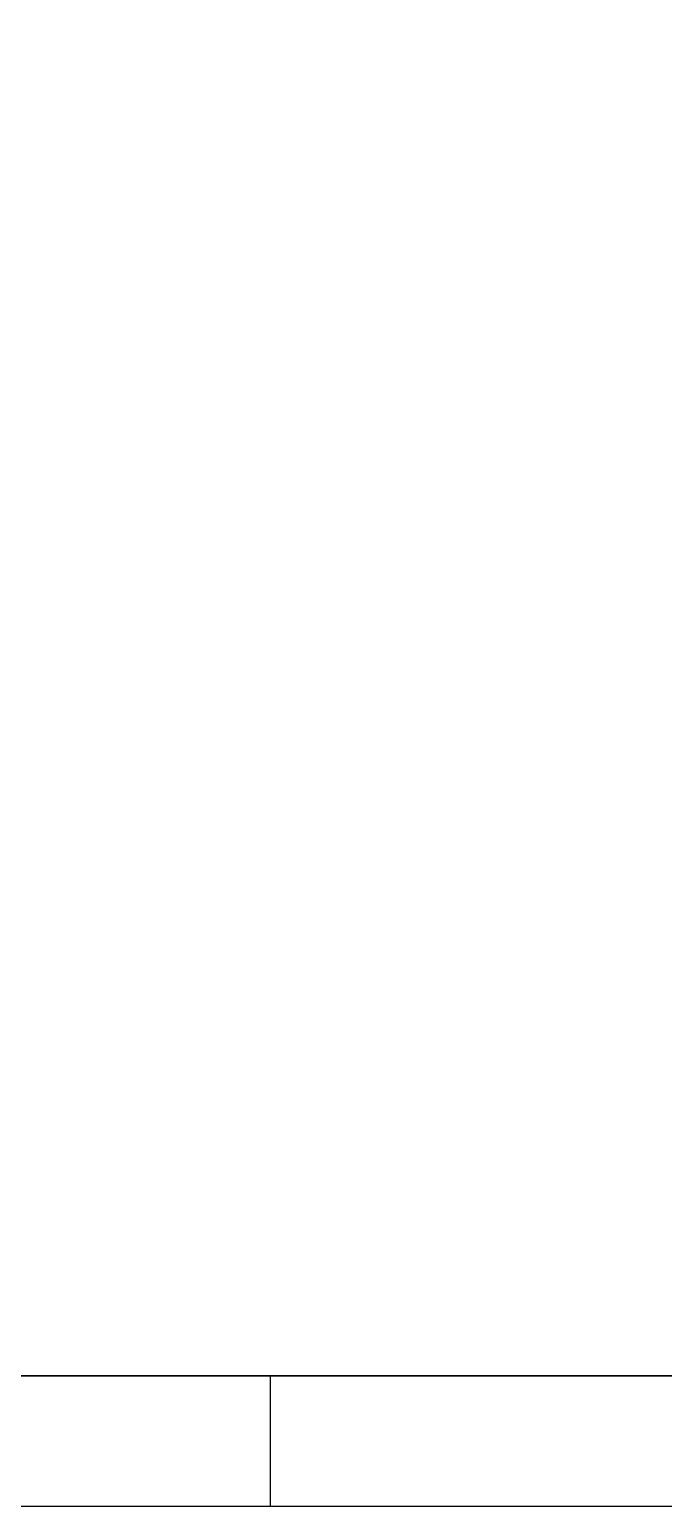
# Model space of a CAD drawing. Header units: millimetres. Extents: x -243837 to -5443, y 40 to 285140.
# Drawn here: x -111987 to -99795, y 40 to 28472 of the extents above; entities that cross this region are included whole.
import ezdxf

# ---------------------------------------------------------------- set-up
doc = ezdxf.new("R2010")
doc.units = ezdxf.units.MM
doc.layers.add('NANDAL', color=255, linetype='Continuous')
doc.layers.add('sheet', color=7, linetype='Continuous')

# ---------------------------------------------------------------- blocks, each defined once
blk = doc.blocks.new('A$C71E5680D')
at = {"layer": 'NANDAL', "color": 7, "linetype": 'Continuous'}
blk.add_line((-277.7022582132405, -17.51962560940217), (-277.7022582132405, -22.51962560940217), dxfattribs=at)
for points in [[(-481.0068325137736, 260.4803743905979), (-75.0068325137737, 260.4803743905979), (-75.0068325137737, -22.51962560940217), (-481.0068325137736, -22.51962560940217)], [(-476.0068325137736, 255.4803743905978), (-80.0068325137737, 255.4803743905978), (-80.0068325137737, -17.51962560940217), (-476.0068325137736, -17.51962560940217)]]:
    blk.add_lwpolyline(points, close=True, dxfattribs=at)
blk = doc.blocks.new('TITLE BLOCK NEW')
at = {"layer": 'sheet', "color": 7}
blk.add_line((7523.601390092401, -196751.277436971), (283803.1013900911, -196751.277436971), dxfattribs=at)
at = {"layer": 'NANDAL', "lineweight": 0, "ltscale": 2, "xscale": 707.7384074565863, "yscale": 707.7384080466584, "zscale": 707.7384082604353}
blk.add_blockref('A$C71E5680D', (340427.0096190351, -184351.9654985993), dxfattribs=at)

msp = doc.modelspace()

# ---------------------------------------------------------------- block references
at = {"xscale": 0.7104450567211452, "yscale": 0.7104450567211452, "zscale": 0.7104450567211452}
msp.add_blockref('TITLE BLOCK NEW', (-209583.7796904099, 142335.3304806306), dxfattribs=at)

doc.saveas('drawing.dxf')
